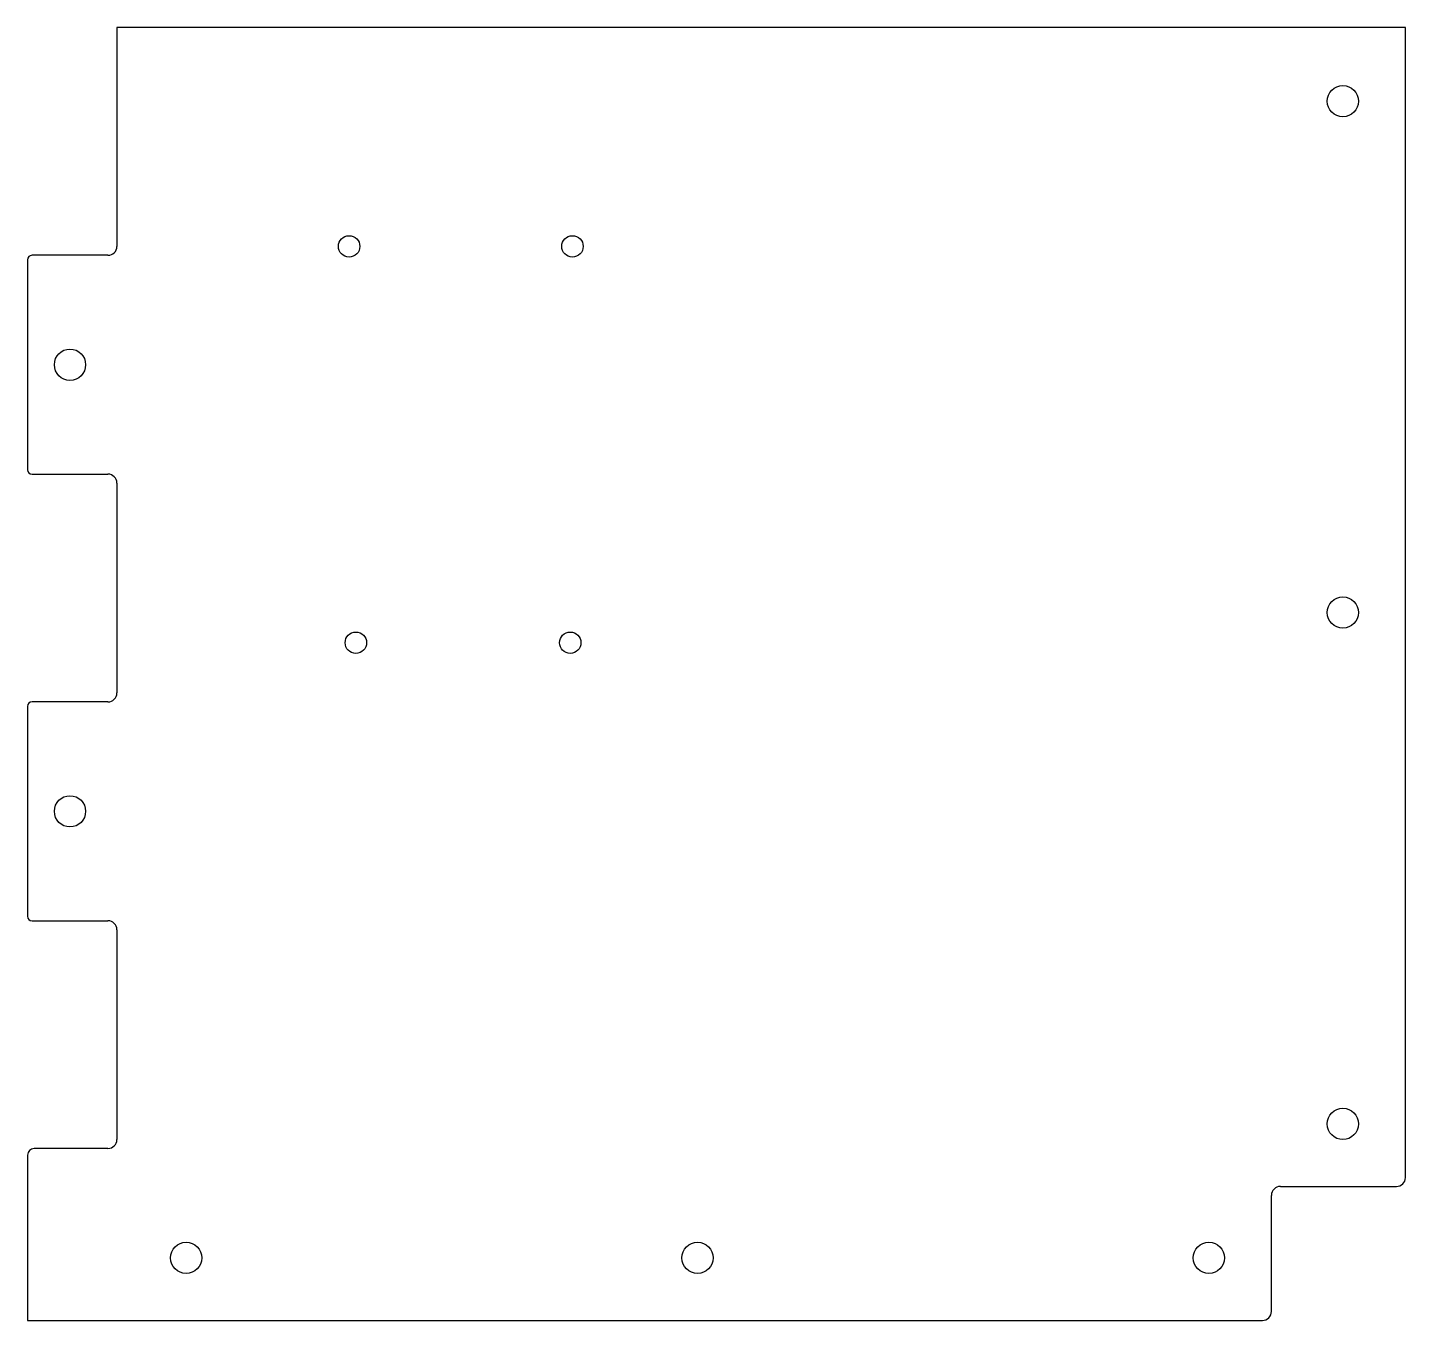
# Model space of a CAD drawing. Header units: millimetres. Extents: x -154 to 154, y -145 to 145.
import ezdxf

# ---------------------------------------------------------------- set-up
doc = ezdxf.new("R2010")
doc.units = ezdxf.units.MM
doc.layers.add('CUTOUTS', color=1, linetype='CONTINUOUS')
doc.layers.add('PERIMETER', color=5, linetype='CONTINUOUS')

msp = doc.modelspace()

# ---------------------------------------------------------------- linework, layer by layer
at = {"layer": 'CUTOUTS'}
for centre, radius in [((140.25, 128.25), 3.5), ((-82.25, 95.75), 2.4), ((-32.25, 95.75), 2.4), ((-144.75, 69.25), 3.5), ((140.25, 13.75), 3.5), ((-80.75, 7), 2.4), ((-32.75, 7), 2.4), ((-144.75, -30.75), 3.5), ((140.25, -100.75), 3.5), ((-118.75, -130.75), 3.5), ((-4.25, -130.75), 3.5), ((110.25, -130.75), 3.5)]:
    msp.add_circle(centre, radius, dxfattribs=at)
at = {"layer": 'PERIMETER'}
for p, q in [((-134.25, 144.75), (-134.25, 95.75)), ((154.25, 144.75), (-134.25, 144.75)), ((154.25, -112.75), (154.25, 144.75)), ((-154.25, 92.75), (-154.25, 45.75)), ((-136.25, 93.75), (-153.25, 93.75)), ((-153.25, 44.75), (-136.25, 44.75)), ((-134.25, 42.75), (-134.25, -4.25)), ((-154.25, -7.25), (-154.25, -54.25)), ((-136.25, -6.25), (-153.25, -6.25)), ((-153.25, -55.25), (-136.25, -55.25)), ((-134.25, -57.25), (-134.25, -104.25)), ((-154.25, -107.75), (-154.25, -144.75)), ((-136.25, -106.25), (-152.75, -106.25)), ((124.25, -142.75), (124.25, -116.75)), ((126.25, -114.75), (152.25, -114.75)), ((-154.25, -144.75), (122.25, -144.75))]:
    msp.add_line(p, q, dxfattribs=at)
for centre, radius, start, end in [((-136.25, 95.75), 2, -90, 0), ((-153.25, 92.75), 1, 90, 180), ((-153.25, 45.75), 1, 180, 270), ((-136.25, 42.75), 2, 0, 90), ((-136.25, -4.25), 2, -90, 0), ((-153.25, -7.25), 1, 90, 180), ((-153.25, -54.25), 1, 180, 270), ((-136.25, -57.25), 2, 0, 90), ((-136.25, -104.25), 2, -90, 0), ((-152.75, -107.75), 1.5, 90, 180), ((152.25, -112.75), 2, -90, 0), ((126.25, -116.75), 2, 90, 180), ((122.25, -142.75), 2, -90, 0)]:
    msp.add_arc(centre, radius, start, end, dxfattribs=at)

doc.saveas('drawing.dxf')
